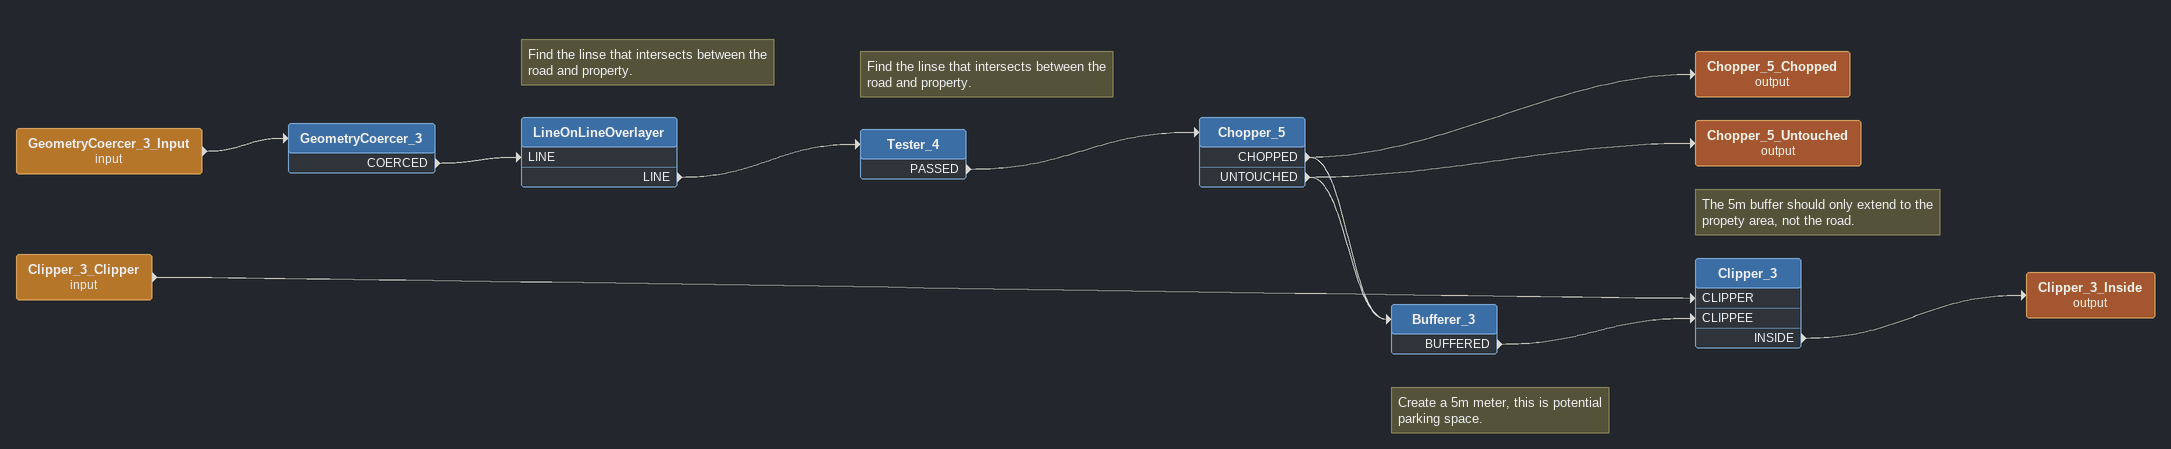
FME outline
GeometryCoercer_3_Input (input)
    -> GeometryCoercer_3
GeometryCoercer_3
    COERCED -> LineOnLineOverlayer [LINE]
Note: Find the linse that intersects between the road and property.
LineOnLineOverlayer
    LINE -> Tester_4
Note: Find the linse that intersects between the road and property.
Tester_4
    PASSED -> Chopper_5
Chopper_5
    CHOPPED -> Bufferer_3
    CHOPPED -> Chopper_5_Chopped (output)
    UNTOUCHED -> Bufferer_3
    UNTOUCHED -> Chopper_5_Untouched (output)
Chopper_5_Chopped (output)
Chopper_5_Untouched (output)
Note: Create a 5m meter, this is potential parking space.
Bufferer_3
    BUFFERED -> Clipper_3 [CLIPPEE]
Clipper_3_Clipper (input)
    -> Clipper_3 [CLIPPER]
Note: The 5m buffer should only extend to the propety area, not the road.
Clipper_3
    INSIDE -> Clipper_3_Inside (output)
Clipper_3_Inside (output)
